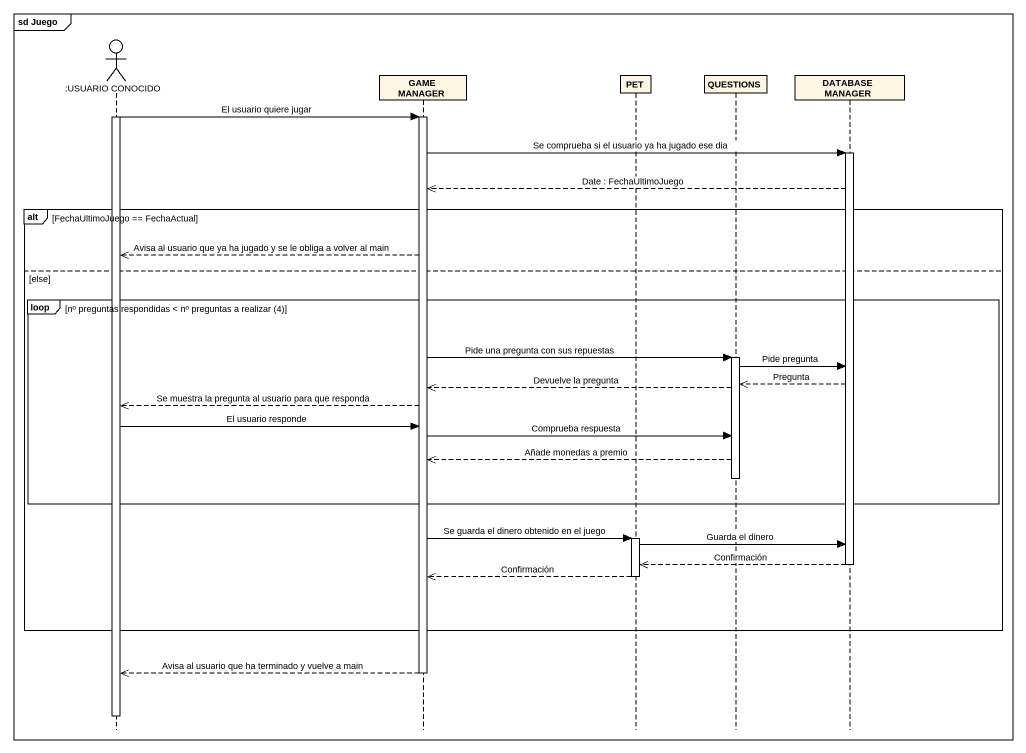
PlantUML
@startuml
mainframe sd Juego
hide footbox
actor ":USUARIO CONOCIDO" as USUARIO_CONOCIDO
participant "GAME MANAGER" as GAME_MANAGER
participant PET
participant QUESTIONS
participant "DATABASE MANAGER" as DATABASE_MANAGER

activate USUARIO_CONOCIDO
USUARIO_CONOCIDO -> GAME_MANAGER : El usuario quiere jugar
activate GAME_MANAGER
GAME_MANAGER -> DATABASE_MANAGER : Se comprueba si el usuario ya ha jugado ese dia
activate DATABASE_MANAGER
DATABASE_MANAGER -->> GAME_MANAGER : Date : FechaUltimoJuego
alt FechaUltimoJuego == FechaActual
  GAME_MANAGER -->> USUARIO_CONOCIDO : Avisa al usuario que ya ha jugado y se le obliga a volver al main
else else
  loop nº preguntas respondidas < nº preguntas a realizar (4)
    GAME_MANAGER -> QUESTIONS : Pide una pregunta con sus repuestas
    activate QUESTIONS
    QUESTIONS -> DATABASE_MANAGER : Pide pregunta
    DATABASE_MANAGER -->> QUESTIONS : Pregunta
    QUESTIONS -->> GAME_MANAGER : Devuelve la pregunta
    GAME_MANAGER -->> USUARIO_CONOCIDO : Se muestra la pregunta al usuario para que responda
    USUARIO_CONOCIDO -> GAME_MANAGER : El usuario responde
    GAME_MANAGER -> QUESTIONS : Comprueba respuesta
    QUESTIONS -->> GAME_MANAGER : Añade monedas a premio
    deactivate QUESTIONS
  end
  GAME_MANAGER -> PET : Se guarda el dinero obtenido en el juego
  activate PET
  PET -> DATABASE_MANAGER : Guarda el dinero
  DATABASE_MANAGER -->> PET : Confirmación
  deactivate DATABASE_MANAGER
  PET -->> GAME_MANAGER : Confirmación
  deactivate PET
end
GAME_MANAGER -->> USUARIO_CONOCIDO : Avisa al usuario que ha terminado y vuelve a main
deactivate GAME_MANAGER
deactivate USUARIO_CONOCIDO
@enduml
